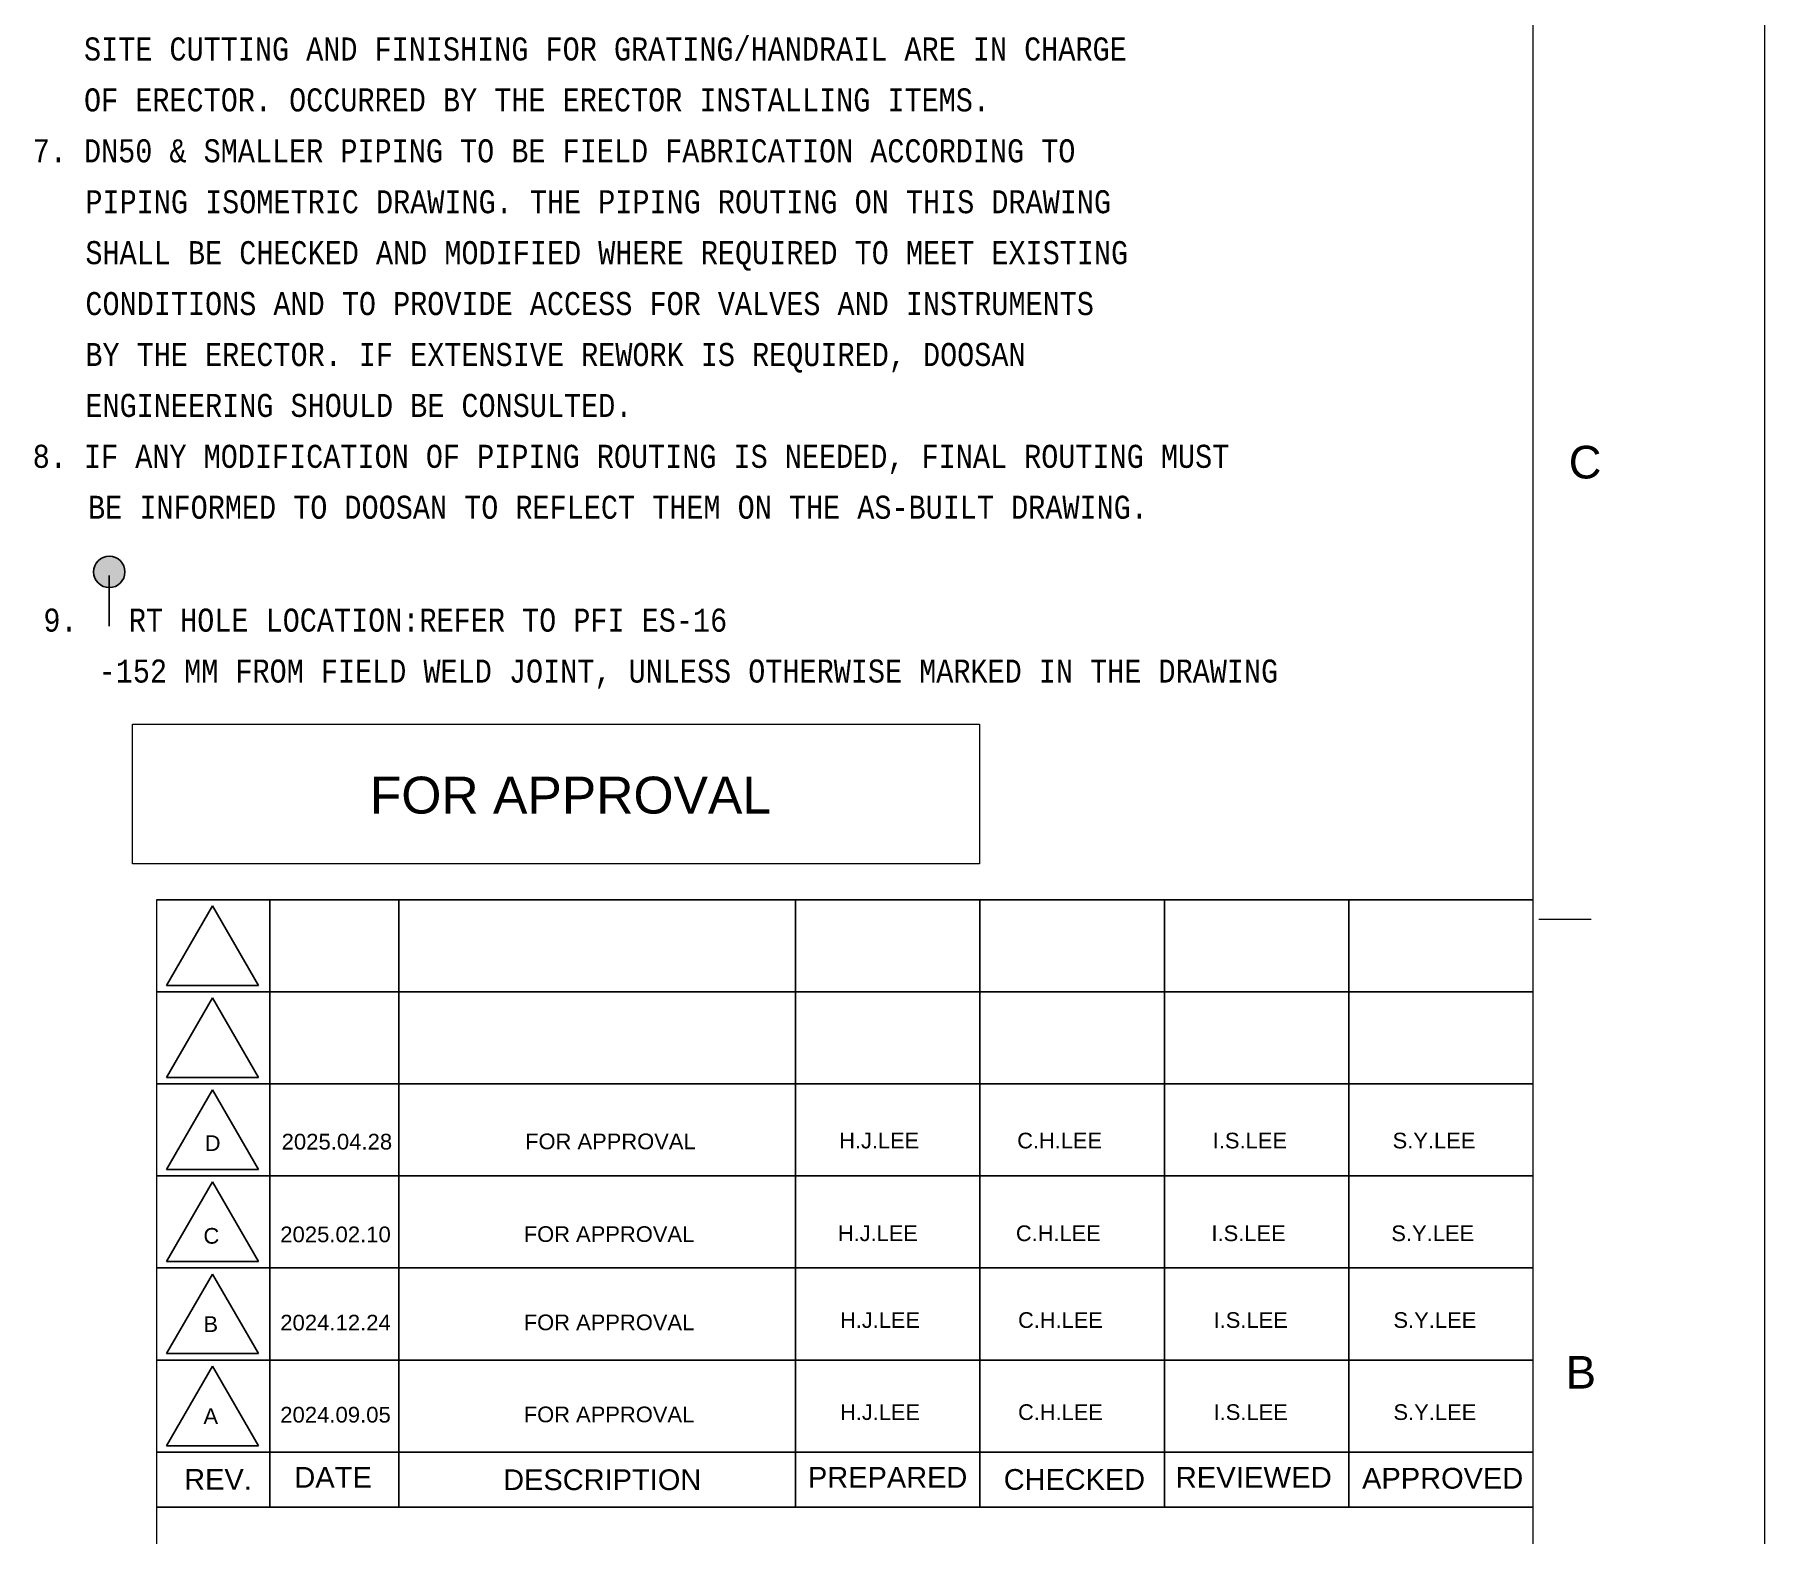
# Model space of a CAD drawing. Header units: inches. Extents: x 1047 to 1888, y -10 to 584.
# Drawn here: x 1700.6 to 1888.1, y 121.5 to 284.1 of the extents above; entities that cross this region are included whole.
import ezdxf
from ezdxf.enums import TextEntityAlignment as Align

# ---------------------------------------------------------------- set-up
doc = ezdxf.new("R2010")
doc.units = ezdxf.units.IN
doc.header["$MEASUREMENT"] = 0
for name, color, linetype in [('BG 0 -1', 7, 'Continuous'), ('BG 09.title block', 7, 'Continuous'), ('FRAME', 7, 'Continuous')]:
    doc.layers.add(name, color=color, linetype=linetype)
doc.styles.add('Arial', font='arial.ttf')
doc.styles.add('MONOTXT', font='MONOTXT.shx', dxfattribs={"width": 0.8})

msp = doc.modelspace()

# ---------------------------------------------------------------- hatches: boundary and pattern name
at = {"linetype": 'Continuous'}
msp.add_hatch(color=2, dxfattribs=at).paths.add_polyline_path([(1708.68, 227.56), (1708.83, 227.55), (1708.98, 227.53), (1709.12, 227.5), (1709.26, 227.45), (1709.4, 227.4), (1709.53, 227.33), (1709.66, 227.25), (1709.77, 227.16), (1709.88, 227.06), (1709.98, 226.95), (1710.07, 226.83), (1710.15, 226.71), (1710.22, 226.58), (1710.28, 226.44), (1710.32, 226.3), (1710.35, 226.16), (1710.37, 226.01), (1710.38, 225.86), (1710.37, 225.71), (1710.35, 225.57), (1710.32, 225.42), (1710.28, 225.28), (1710.22, 225.14), (1710.15, 225.01), (1710.07, 224.89), (1709.98, 224.77), (1709.88, 224.66), (1709.77, 224.56), (1709.66, 224.47), (1709.53, 224.39), (1709.4, 224.32), (1709.26, 224.27), (1709.12, 224.22), (1708.98, 224.19), (1708.83, 224.17), (1708.68, 224.17), (1708.54, 224.17), (1708.39, 224.19), (1708.24, 224.22), (1708.1, 224.27), (1707.97, 224.32), (1707.84, 224.39), (1707.71, 224.47), (1707.59, 224.56), (1707.48, 224.66), (1707.38, 224.77), (1707.29, 224.89), (1707.22, 225.01), (1707.15, 225.14), (1707.09, 225.28), (1707.05, 225.42), (1707.01, 225.57), (1706.99, 225.71), (1706.99, 225.86), (1706.99, 226.01), (1707.01, 226.16), (1707.05, 226.3), (1707.09, 226.44), (1707.15, 226.58), (1707.22, 226.71), (1707.29, 226.83), (1707.38, 226.95), (1707.48, 227.06), (1707.59, 227.16), (1707.71, 227.25), (1707.84, 227.33), (1707.97, 227.4), (1708.1, 227.45), (1708.24, 227.5), (1708.39, 227.53), (1708.54, 227.55)])

# ---------------------------------------------------------------- linework, layer by layer
at = {"color": 2}
msp.add_line((1708.68, 219.96), (1708.68, 225.47), dxfattribs=at)
at = {"color": 2, "linetype": 'Continuous'}
msp.add_circle((1708.68, 225.86), 1.7, dxfattribs=at)
at = {"layer": 'BG 0 -1', "color": 7, "linetype": 'Continuous', "lineweight": 9}
for p, q in [((1888.14, 583.93), (1888.14, -10.07)), ((1863.08, 8.03), (1863.08, 566.67)), ((1713.81, 190.32), (1713.81, 8.03)), ((1863.7, 188.21), (1869.36, 188.21))]:
    msp.add_line(p, q, dxfattribs=at)
at = {"layer": 'BG 0 -1', "color": 1, "linetype": 'Continuous', "lineweight": 9}
for p, q in [((1711.2, 209.34), (1803.03, 209.34)), ((1711.2, 194.2), (1711.2, 209.34)), ((1803.03, 209.34), (1803.03, 194.2)), ((1803.03, 194.2), (1711.2, 194.2))]:
    msp.add_line(p, q, dxfattribs=at)
at = {"layer": 'BG 09.title block', "color": 7, "linetype": 'Continuous', "lineweight": 25}
for p, q in [((1713.81, 190.32), (1863.08, 190.32)), ((1719.87, 189.66), (1714.87, 181.03)), ((1724.87, 181.03), (1719.87, 189.66)), ((1726.08, 190.32), (1726.08, 124.46)), ((1740.08, 190.32), (1740.08, 124.46)), ((1783.08, 190.32), (1783.08, 124.46)), ((1803.08, 190.32), (1803.08, 124.46)), ((1823.08, 190.32), (1823.08, 124.46)), ((1843.08, 190.32), (1843.08, 124.46)), ((1713.81, 180.34), (1863.08, 180.34)), ((1714.87, 181.03), (1724.87, 181.03)), ((1719.87, 179.68), (1714.87, 171.05)), ((1724.87, 171.05), (1719.87, 179.68)), ((1714.87, 171.05), (1724.87, 171.05)), ((1713.81, 170.36), (1863.08, 170.36)), ((1719.87, 169.7), (1714.87, 161.07)), ((1724.87, 161.07), (1719.87, 169.7)), ((1713.81, 160.38), (1863.08, 160.38)), ((1714.87, 161.07), (1724.87, 161.07)), ((1719.87, 159.72), (1714.87, 151.09)), ((1724.87, 151.09), (1719.87, 159.72)), ((1713.81, 150.4), (1863.08, 150.4)), ((1714.87, 151.09), (1724.87, 151.09)), ((1719.87, 149.74), (1714.87, 141.11)), ((1724.87, 141.11), (1719.87, 149.74)), ((1714.87, 141.11), (1724.87, 141.11)), ((1713.81, 140.42), (1863.08, 140.42)), ((1719.87, 139.76), (1714.87, 131.13)), ((1724.87, 131.13), (1719.87, 139.76)), ((1713.81, 130.44), (1863.08, 130.44)), ((1714.87, 131.13), (1724.87, 131.13)), ((1863.08, 124.46), (1713.81, 124.46))]:
    msp.add_line(p, q, dxfattribs=at)

# ---------------------------------------------------------------- texts
at = {"layer": 'BG 0 -1', "color": 7, "style": 'Arial'}
for s, height, width, p in [('C', 3.54, 0.992063, (1866.93, 235.99)), ('B ', 3.537, 1.005373, (1866.58, 137.32))]:
    msp.add_text(s, height=height, dxfattribs=dict(at, width=width)).set_placement(p)
at = {"layer": 'BG 09.title block', "color": 7, "style": 'Arial'}
for s, width, p in [('REV.', 1.000881, (1720.47, 127.48)), ('DATE', 1.004333, (1732.95, 127.7)), ('DESCRIPTION', 1.000365, (1762.13, 127.44)), ('PREPARED', 0.999338, (1793.08, 127.7)), ('CHECKED', 0.996974, (1813.33, 127.47)), ('REVIEWED', 1.010172, (1832.77, 127.7)), ('APPROVED', 1.000499, (1853.26, 127.6))]:
    msp.add_text(s, height=2.25, dxfattribs=dict(at, width=width)).set_placement(p, align=Align.MIDDLE)
at = {"layer": 'FRAME', "color": 2, "style": 'MONOTXT', "width": 0.8566}
for s, p in [('   SITE CUTTING AND FINISHING FOR GRATING/HANDRAIL ARE IN CHARGE', (1700.38, 282.55)), ('   OF ERECTOR. OCCURRED BY THE ERECTOR INSTALLING ITEMS.', (1700.38, 277.03)), ('7. DN50 & SMALLER PIPING TO BE FIELD FABRICATION ACCORDING TO ', (1700.38, 271.51)), ('    PIPING ISOMETRIC DRAWING. THE PIPING ROUTING ON THIS DRAWING', (1698.68, 265.99)), ('    SHALL BE CHECKED AND MODIFIED WHERE REQUIRED TO MEET EXISTING ', (1698.68, 260.47)), ('    CONDITIONS AND TO PROVIDE ACCESS FOR VALVES AND INSTRUMENTS ', (1698.68, 254.95)), ('    BY THE ERECTOR. IF EXTENSIVE REWORK IS REQUIRED, DOOSAN', (1698.68, 249.43)), ('    ENGINEERING SHOULD BE CONSULTED.', (1698.68, 243.91)), ('8. IF ANY MODIFICATION OF PIPING ROUTING IS NEEDED, FINAL ROUTING MUST ', (1700.38, 238.39)), ('    BE INFORMED TO DOOSAN TO REFLECT THEM ON THE AS-BUILT DRAWING.', (1698.97, 232.87)), ('9.   RT HOLE LOCATION:REFER TO PFI ES-16 ', (1701.54, 220.63)), ('    -152 MM FROM FIELD WELD JOINT, UNLESS OTHERWISE MARKED IN THE DRAWING ', (1700.12, 215.11))]:
    msp.add_text(s, height=2.5, dxfattribs=at).set_placement(p, align=Align.MIDDLE_LEFT)
at = {"layer": 'FRAME', "color": 2, "style": 'Arial'}
for s, height, width, p in [('FOR APPROVAL', 4, 1.000881, (1736.93, 199.66)), ('H.J.LEE', 1.7, 0.994425, (1787.83, 163.36)), ('C.H.LEE', 1.7, 0.994425, (1807.13, 163.36)), ('I.S.LEE', 1.7, 0.999741, (1828.33, 163.36)), ('S.Y.LEE', 1.7, 1.001253, (1847.83, 163.36)), ('D', 1.7, 1.004063, (1719.03, 163.08)), ('2025.04.28', 1.7, 1.008516, (1727.37, 163.24)), ('FOR APPROVAL', 1.7, 1.000881, (1753.77, 163.27)), ('C', 1.7, 1.004063, (1718.89, 153.03)), ('2025.02.10', 1.7, 1.008516, (1727.22, 153.19)), ('FOR APPROVAL', 1.7, 1.000881, (1753.62, 153.22)), ('H.J.LEE', 1.7, 0.994425, (1787.69, 153.31)), ('C.H.LEE', 1.7, 0.994425, (1806.99, 153.31)), ('I.S.LEE', 1.7, 0.999741, (1828.19, 153.31)), ('S.Y.LEE', 1.7, 1.001253, (1847.69, 153.31)), ('B', 1.7, 1.004063, (1718.89, 143.46)), ('2024.12.24', 1.7, 1.008516, (1727.22, 143.62)), ('FOR APPROVAL', 1.7, 1.000881, (1753.62, 143.65)), ('H.J.LEE', 1.7, 0.994425, (1787.92, 143.9)), ('C.H.LEE', 1.7, 0.994425, (1807.22, 143.9)), ('I.S.LEE', 1.7, 0.999741, (1828.42, 143.9)), ('S.Y.LEE', 1.7, 1.001253, (1847.92, 143.9)), ('A', 1.7, 1.004063, (1718.89, 133.48)), ('2024.09.05', 1.7, 1.008516, (1727.22, 133.64)), ('FOR APPROVAL', 1.7, 1.000881, (1753.62, 133.67)), ('H.J.LEE', 1.7, 0.994425, (1787.92, 133.92)), ('C.H.LEE', 1.7, 0.994425, (1807.22, 133.92)), ('I.S.LEE', 1.7, 0.999741, (1828.42, 133.92)), ('S.Y.LEE', 1.7, 1.001253, (1847.92, 133.92))]:
    msp.add_text(s, height=height, dxfattribs=dict(at, width=width)).set_placement(p)

doc.saveas('drawing.dxf')
